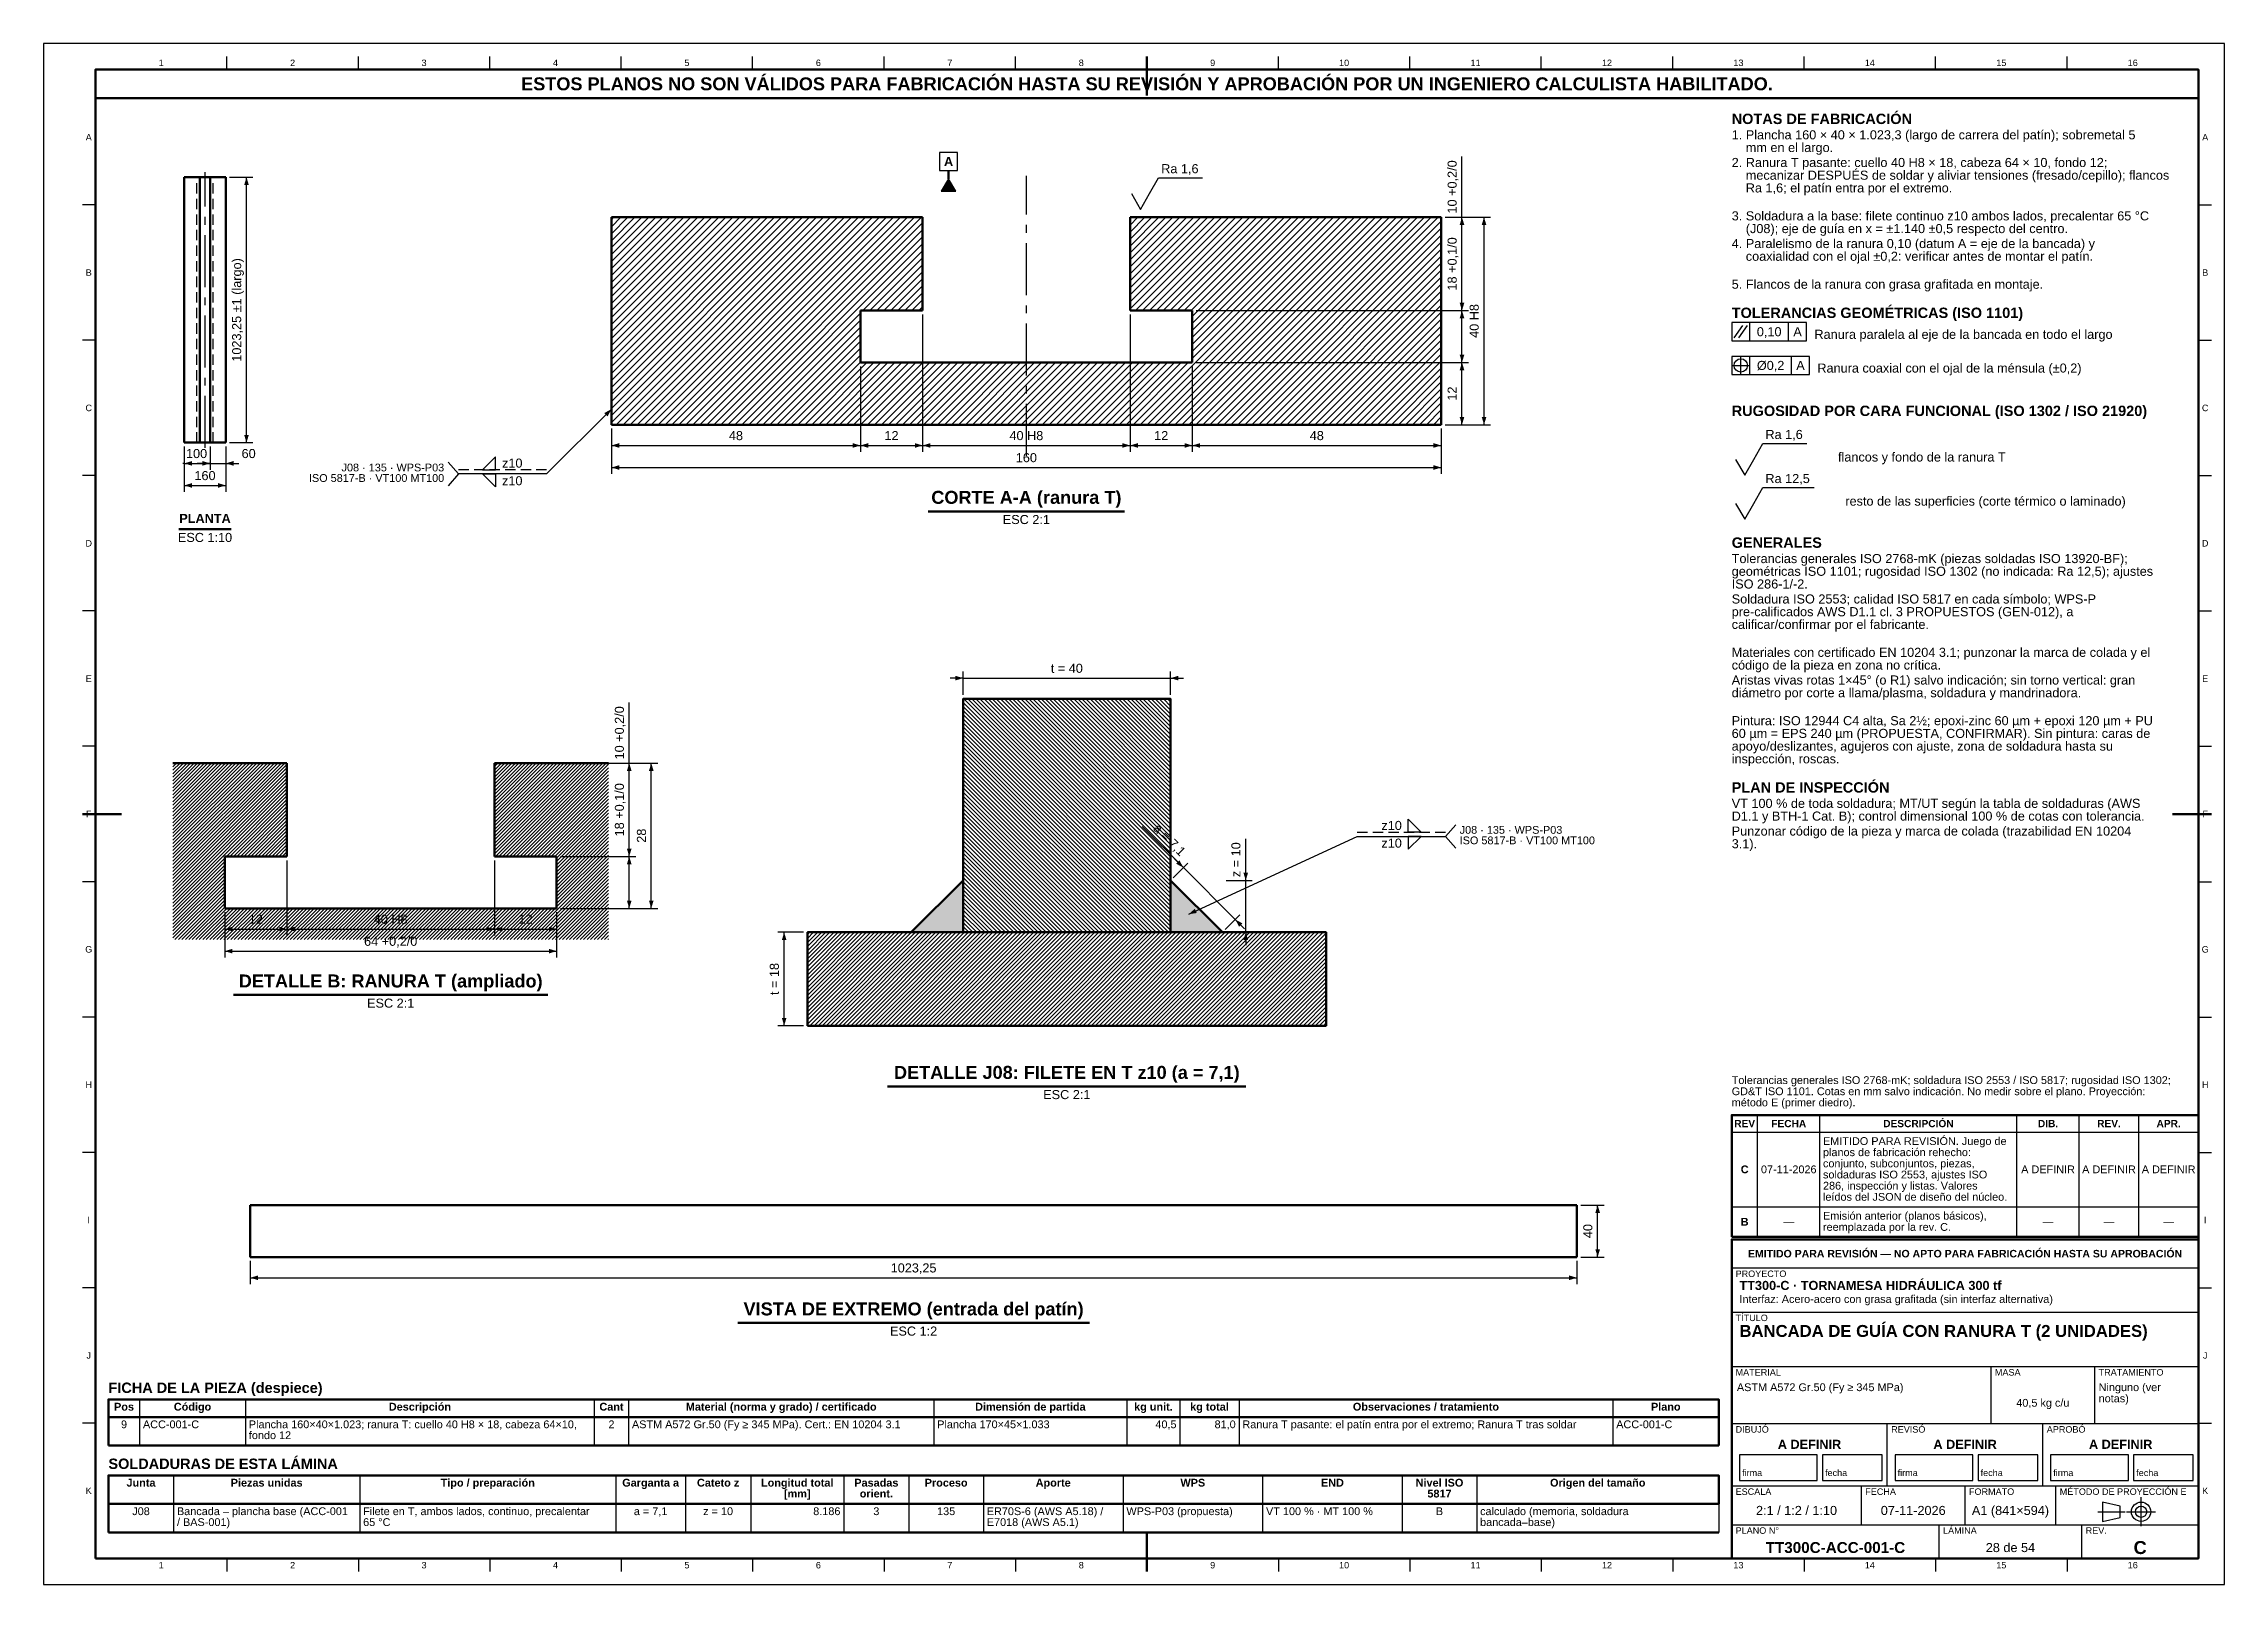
# Model space of a CAD drawing. Header units: millimetres. Extents: x 0 to 841, y 0 to 594.
import ezdxf
from ezdxf.enums import TextEntityAlignment as Align

# ---------------------------------------------------------------- set-up
doc = ezdxf.new("R2010")
doc.units = ezdxf.units.MM
doc.linetypes.add('EJE', pattern=[31, 20, -4, 3, -4])
doc.linetypes.add('OCULTO', pattern=[6, 4, -2])
for name, color, linetype, lineweight in [('ACH', 7, 'CONTINUOUS', 13), ('COTA', 7, 'CONTINUOUS', 25), ('EJE', 7, 'EJE', 25), ('FINA', 7, 'CONTINUOUS', 25), ('MARCO', 7, 'CONTINUOUS', 70), ('OCU', 7, 'OCULTO', 25), ('TXT', 7, 'CONTINUOUS', 25), ('VIS', 7, 'CONTINUOUS', 50)]:
    doc.layers.add(name, color=color, linetype=linetype, lineweight=lineweight)
doc.styles.add('STD', font='LiberationSans-Regular.ttf')
doc.styles.add('STDB', font='LiberationSans-Bold.ttf')

msp = doc.modelspace()

# ---------------------------------------------------------------- hatches: boundary and pattern name
at = {"layer": 'ACH'}
h = msp.add_hatch(color=7, dxfattribs=at)
h.dxf.hatch_style = 1
h.paths.add_polyline_path([(346.19, 537.08), (351.79, 537.08), (348.99, 541.88)])
h = msp.add_hatch(dxfattribs=at)
h.set_pattern_fill('ANSI31', scale=0.6)
h.paths.add_polyline_path([(538.99, 447.08), (218.99, 447.08), (218.99, 527.08), (338.99, 527.08), (338.99, 491.08), (314.99, 491.08), (314.99, 471.08), (442.99, 471.08), (442.99, 491.08), (418.99, 491.08), (418.99, 527.08), (538.99, 527.08)])
h = msp.add_hatch(dxfattribs=at)
h.set_pattern_fill('ANSI31', scale=0.35, angle=90)
h.paths.add_polyline_path([(354.59, 251.38), (434.59, 251.38), (434.59, 341.38), (354.59, 341.38)])
h = msp.add_hatch(dxfattribs=at)
h.set_pattern_fill('ANSI31', scale=0.3)
h.paths.add_polyline_path([(93.84, 316.63), (93.84, 280.63), (69.84, 280.63), (69.84, 260.63), (197.84, 260.63), (197.84, 280.63), (173.84, 280.63), (173.84, 316.63), (217.84, 316.63), (217.84, 248.63), (49.84, 248.63), (49.84, 316.63)])
h = msp.add_hatch(color=7, dxfattribs=at)
h.dxf.hatch_style = 1
h.paths.add_polyline_path([(354.59, 251.38), (334.59, 251.38), (354.59, 271.38)])
h = msp.add_hatch(color=7, dxfattribs=at)
h.dxf.hatch_style = 1
h.paths.add_polyline_path([(434.59, 251.38), (454.59, 251.38), (434.59, 271.38)])
h = msp.add_hatch(dxfattribs=at)
h.set_pattern_fill('ANSI31', scale=0.35)
h.paths.add_polyline_path([(294.59, 215.38), (494.59, 215.38), (494.59, 251.38), (294.59, 251.38)])

# ---------------------------------------------------------------- linework, layer by layer
at = {"layer": 'COTA'}
for p, q in [((546.99, 491.08), (546.99, 550.44)), ((71.74, 542.49), (80.74, 542.49)), ((78.24, 440.17), (78.24, 542.49)), ((540.49, 527.08), (549.49, 527.08)), ((540.49, 527.08), (557.99, 527.08)), ((546.99, 491.08), (546.99, 527.08)), ((555.49, 447.08), (555.49, 527.08)), ((338.99, 489.58), (338.99, 436.58)), ((338.99, 489.58), (338.99, 436.58)), ((418.99, 489.58), (418.99, 436.58)), ((418.99, 489.58), (418.99, 436.58)), ((444.49, 491.08), (549.49, 491.08)), ((444.49, 491.08), (549.49, 491.08)), ((546.99, 471.08), (546.99, 491.08)), ((651.9, 480.53), (655.3, 485.33)), ((653.7, 480.53), (657.1, 485.33)), ((658, 479.43), (658, 486.43)), ((672.9, 479.43), (672.9, 486.43)), ((444.49, 471.08), (549.49, 471.08)), ((444.49, 471.08), (549.49, 471.08)), ((546.99, 447.08), (546.99, 471.08)), ((654.5, 466.33), (654.5, 473.53)), ((658, 466.43), (658, 473.43)), ((674.03, 466.43), (674.03, 473.43)), ((314.99, 469.58), (314.99, 436.58)), ((314.99, 469.58), (314.99, 436.58)), ((442.99, 469.58), (442.99, 436.58)), ((442.99, 469.58), (442.99, 436.58)), ((650.9, 469.93), (658.1, 469.93)), ((218.99, 453.08), (193.99, 428.08)), ((540.49, 447.08), (549.49, 447.08)), ((540.49, 447.08), (557.99, 447.08)), ((54.24, 438.67), (54.24, 429.67)), ((54.24, 438.67), (54.24, 421.17)), ((64.24, 438.67), (64.24, 429.67)), ((64.24, 438.67), (64.24, 429.67)), ((70.24, 438.67), (70.24, 429.67)), ((70.24, 438.67), (70.24, 421.17)), ((71.74, 440.17), (80.74, 440.17)), ((218.99, 445.58), (218.99, 436.58)), ((218.99, 445.58), (218.99, 428.08)), ((218.99, 439.08), (314.99, 439.08)), ((314.99, 439.08), (338.99, 439.08)), ((338.99, 439.08), (418.99, 439.08)), ((418.99, 439.08), (442.99, 439.08)), ((442.99, 439.08), (538.99, 439.08)), ((538.99, 445.58), (538.99, 436.58)), ((538.99, 445.58), (538.99, 428.08)), ((54.24, 432.17), (53.74, 432.17)), ((54.24, 432.17), (64.24, 432.17)), ((64.24, 432.17), (59.24, 432.17)), ((64.24, 432.17), (70.24, 432.17)), ((70.24, 432.17), (75.24, 432.17)), ((159.99, 428.08), (155.99, 432.58)), ((218.99, 430.58), (538.99, 430.58)), ((54.24, 423.67), (70.24, 423.67)), ((159.99, 428.08), (155.99, 423.58)), ((193.99, 428.08), (159.99, 428.08)), ((354.59, 349.38), (349.59, 349.38)), ((354.59, 342.88), (354.59, 351.88)), ((354.59, 349.38), (434.59, 349.38)), ((434.59, 342.88), (434.59, 351.88)), ((434.59, 349.38), (439.59, 349.38)), ((225.84, 280.63), (225.84, 339.98)), ((175.34, 316.63), (228.34, 316.63)), ((175.34, 316.63), (236.84, 316.63)), ((225.84, 280.63), (225.84, 316.63)), ((234.34, 260.63), (234.34, 316.63)), ((439.54, 276.33), (423.64, 292.23)), ((441.59, 258.38), (506.59, 288.38)), ((463.59, 271.38), (463.59, 287.38)), ((506.59, 288.38), (540.59, 288.38)), ((540.59, 288.38), (544.59, 292.88)), ((540.59, 288.38), (544.59, 283.88)), ((93.84, 279.13), (93.84, 250.13)), ((93.84, 279.13), (93.84, 250.13)), ((173.84, 279.13), (173.84, 250.13)), ((173.84, 279.13), (173.84, 250.13)), ((199.34, 280.63), (228.34, 280.63)), ((199.34, 280.63), (228.34, 280.63)), ((225.84, 260.63), (225.84, 280.63)), ((435.65, 272.44), (441.31, 278.09)), ((439.54, 276.33), (436, 279.86)), ((439.54, 276.33), (459.54, 256.33)), ((456.09, 271.38), (466.09, 271.38)), ((463.59, 271.38), (463.59, 276.38)), ((463.59, 251.38), (463.59, 271.38)), ((69.84, 259.13), (69.84, 250.13)), ((69.84, 259.13), (69.84, 241.63)), ((69.84, 252.63), (93.84, 252.63)), ((93.84, 252.63), (173.84, 252.63)), ((173.84, 252.63), (197.84, 252.63)), ((197.84, 259.13), (197.84, 250.13)), ((197.84, 259.13), (197.84, 241.63)), ((199.34, 260.63), (228.34, 260.63)), ((199.34, 260.63), (236.84, 260.63)), ((455.65, 252.44), (461.31, 258.09)), ((459.54, 256.33), (463.07, 252.79)), ((69.84, 244.13), (197.84, 244.13)), ((293.09, 251.38), (283.09, 251.38)), ((285.59, 215.38), (285.59, 251.38)), ((456.09, 251.38), (466.09, 251.38)), ((463.59, 251.38), (463.59, 246.38)), ((293.09, 215.38), (283.09, 215.38)), ((592.81, 146.2), (601.81, 146.2)), ((599.31, 126.2), (599.31, 146.2)), ((592.81, 126.2), (601.81, 126.2)), ((79.69, 124.7), (79.69, 115.7)), ((79.69, 118.2), (591.31, 118.2)), ((591.31, 124.7), (591.31, 115.7))]:
    msp.add_line(p, q, dxfattribs=at)
for points in [[(345.49, 545.08), (352.49, 545.08), (352.49, 552.08), (345.49, 552.08)], [(346.19, 537.08), (351.79, 537.08), (348.99, 541.88)], [(651, 479.43), (679.9, 479.43), (679.9, 486.43), (651, 486.43)], [(651, 466.43), (681.03, 466.43), (681.03, 473.43), (651, 473.43)], [(174.29, 429.68), (174.29, 434.68), (169.29, 429.68)], [(174.29, 428.08), (174.29, 423.08), (169.29, 428.08)], [(526.29, 289.98), (526.29, 294.98), (531.29, 289.98)], [(526.29, 288.38), (526.29, 283.38), (531.29, 288.38)]]:
    msp.add_lwpolyline(points, close=True, dxfattribs=at)
for points in [[(426.49, 536.18), (429.99, 542.28), (446.98, 542.28)], [(419.49, 536.18), (422.99, 530.08), (426.49, 536.18)], [(659.5, 433.73), (663, 439.83), (679.99, 439.83)], [(652.5, 433.73), (656, 427.63), (659.5, 433.73)], [(659.5, 416.73), (663, 422.83), (682.82, 422.83)], [(652.5, 416.73), (656, 410.63), (659.5, 416.73)]]:
    msp.add_lwpolyline(points, dxfattribs=at)
msp.add_circle((654.5, 469.93), 2.6, dxfattribs=at)
for points in [[(78.24, 542.49), (77.34, 539.49), (79.14, 539.49)], [(546.99, 527.08), (546.09, 524.08), (547.89, 524.08)], [(555.49, 527.08), (554.59, 524.08), (556.39, 524.08)], [(546.99, 491.08), (547.89, 494.08), (546.09, 494.08)], [(546.99, 491.08), (546.09, 488.08), (547.89, 488.08)], [(546.99, 471.08), (547.89, 474.08), (546.09, 474.08)], [(546.99, 471.08), (546.09, 468.08), (547.89, 468.08)], [(218.99, 453.08), (216.24, 451.59), (217.51, 450.32)], [(546.99, 447.08), (547.89, 450.08), (546.09, 450.08)], [(555.49, 447.08), (556.39, 450.08), (554.59, 450.08)], [(78.24, 440.17), (79.14, 443.17), (77.34, 443.17)], [(218.99, 439.08), (221.99, 438.18), (221.99, 439.98)], [(314.99, 439.08), (311.99, 439.98), (311.99, 438.18)], [(314.99, 439.08), (317.99, 438.18), (317.99, 439.98)], [(338.99, 439.08), (335.99, 439.98), (335.99, 438.18)], [(338.99, 439.08), (341.99, 438.18), (341.99, 439.98)], [(418.99, 439.08), (415.99, 439.98), (415.99, 438.18)], [(418.99, 439.08), (421.99, 438.18), (421.99, 439.98)], [(442.99, 439.08), (439.99, 439.98), (439.99, 438.18)], [(442.99, 439.08), (445.99, 438.18), (445.99, 439.98)], [(538.99, 439.08), (535.99, 439.98), (535.99, 438.18)], [(54.24, 432.17), (57.24, 431.27), (57.24, 433.07)], [(64.24, 432.17), (61.24, 433.07), (61.24, 431.27)], [(64.24, 432.17), (61.24, 433.07), (61.24, 431.27)], [(70.24, 432.17), (73.24, 431.27), (73.24, 433.07)], [(218.99, 430.58), (221.99, 429.68), (221.99, 431.48)], [(538.99, 430.58), (535.99, 431.48), (535.99, 429.68)], [(54.24, 423.67), (57.24, 422.77), (57.24, 424.57)], [(70.24, 423.67), (67.24, 424.57), (67.24, 422.77)], [(354.59, 349.38), (351.59, 350.28), (351.59, 348.48)], [(434.59, 349.38), (437.59, 348.48), (437.59, 350.28)], [(225.84, 316.63), (224.94, 313.63), (226.74, 313.63)], [(234.34, 316.63), (233.44, 313.63), (235.24, 313.63)], [(225.84, 280.63), (226.74, 283.63), (224.94, 283.63)], [(225.84, 280.63), (224.94, 277.63), (226.74, 277.63)], [(439.54, 276.33), (438.05, 279.08), (436.78, 277.81)], [(463.59, 271.38), (464.49, 274.38), (462.69, 274.38)], [(225.84, 260.63), (226.74, 263.63), (224.94, 263.63)], [(234.34, 260.63), (235.24, 263.63), (233.44, 263.63)], [(69.84, 252.63), (72.84, 251.73), (72.84, 253.53)], [(93.84, 252.63), (90.84, 253.53), (90.84, 251.73)], [(93.84, 252.63), (96.84, 251.73), (96.84, 253.53)], [(173.84, 252.63), (170.84, 253.53), (170.84, 251.73)], [(173.84, 252.63), (176.84, 251.73), (176.84, 253.53)], [(197.84, 252.63), (194.84, 253.53), (194.84, 251.73)], [(441.59, 258.38), (444.69, 258.82), (443.94, 260.45)], [(459.54, 256.33), (461.02, 253.57), (462.3, 254.84)], [(69.84, 244.13), (72.84, 243.23), (72.84, 245.03)], [(197.84, 244.13), (194.84, 245.03), (194.84, 243.23)], [(285.59, 251.38), (284.69, 248.38), (286.49, 248.38)], [(463.59, 251.38), (462.69, 248.38), (464.49, 248.38)], [(285.59, 215.38), (286.49, 218.38), (284.69, 218.38)], [(599.31, 146.2), (598.41, 143.2), (600.21, 143.2)], [(599.31, 126.2), (600.21, 129.2), (598.41, 129.2)], [(79.69, 118.2), (82.69, 117.3), (82.69, 119.1)], [(591.31, 118.2), (588.31, 119.1), (588.31, 117.3)]]:
    msp.add_solid(points, dxfattribs=at)
at = {"layer": 'EJE'}
for p, q in [((62.24, 438.17), (62.24, 544.49)), ((378.99, 435.08), (378.99, 543.08)), ((792.14, 28), (802.68, 28)), ((803.3, 28), (814.46, 28)), ((808.88, 22.42), (808.88, 33.58))]:
    msp.add_line(p, q, dxfattribs=at)
at = {"layer": 'FINA'}
for p, q in [((70.69, 584), (70.69, 589)), ((121.38, 584), (121.38, 589)), ((172.06, 584), (172.06, 589)), ((222.75, 584), (222.75, 589)), ((273.44, 584), (273.44, 589)), ((324.12, 584), (324.12, 589)), ((374.81, 584), (374.81, 589)), ((425.5, 584), (425.5, 589)), ((476.19, 584), (476.19, 589)), ((526.88, 584), (526.88, 589)), ((577.56, 584), (577.56, 589)), ((628.25, 584), (628.25, 589)), ((678.94, 584), (678.94, 589)), ((729.62, 584), (729.62, 589)), ((780.31, 584), (780.31, 589)), ((20, 531.82), (15, 531.82)), ((831, 531.82), (836, 531.82)), ((20, 479.64), (15, 479.64)), ((831, 479.64), (836, 479.64)), ((20, 427.45), (15, 427.45)), ((831, 427.45), (836, 427.45)), ((20, 375.27), (15, 375.27)), ((831, 375.27), (836, 375.27)), ((20, 323.09), (15, 323.09)), ((831, 323.09), (836, 323.09)), ((20, 270.91), (15, 270.91)), ((831, 270.91), (836, 270.91)), ((20, 218.73), (15, 218.73)), ((831, 218.73), (836, 218.73)), ((661, 134), (661, 180.9)), ((685, 134), (685, 180.9)), ((761, 134), (761, 180.9)), ((785, 134), (785, 180.9)), ((808, 134), (808, 180.9)), ((651, 174.4), (831, 174.4)), ((20, 166.55), (15, 166.55)), ((831, 166.55), (836, 166.55)), ((651, 145.6), (831, 145.6)), ((651, 134), (831, 134)), ((651, 133), (831, 133)), ((651, 122), (831, 122)), ((20, 114.36), (15, 114.36)), ((831, 114.36), (836, 114.36)), ((651, 105), (831, 105)), ((651, 84), (831, 84)), ((751, 62), (751, 84)), ((791, 62), (791, 84)), ((37.01, 71.3), (37.01, 53.5)), ((77.85, 71.3), (77.85, 53.5)), ((212.38, 71.3), (212.38, 53.5)), ((225.59, 71.3), (225.59, 53.5)), ((343.31, 71.3), (343.31, 53.5)), ((417.78, 71.3), (417.78, 53.5)), ((438.2, 71.3), (438.2, 53.5)), ((461.02, 71.3), (461.02, 53.5)), ((605.16, 71.3), (605.16, 53.5)), ((20, 62.18), (15, 62.18)), ((25, 64.5), (646, 64.5)), ((651, 62), (831, 62)), ((711, 38), (711, 62)), ((771, 38), (771, 62)), ((831, 62.18), (836, 62.18)), ((50.13, 42), (50.13, 20)), ((121.92, 42), (121.92, 20)), ((220.63, 42), (220.63, 20)), ((247.55, 42), (247.55, 20)), ((272.68, 42), (272.68, 20)), ((308.58, 42), (308.58, 20)), ((333.71, 42), (333.71, 20)), ((362.42, 42), (362.42, 20)), ((416.27, 42), (416.27, 20)), ((470.11, 42), (470.11, 20)), ((523.95, 42), (523.95, 20)), ((552.67, 42), (552.67, 20)), ((646, 42), (646, 20)), ((651, 38), (831, 38)), ((701, 23), (701, 38)), ((741, 23), (741, 38)), ((776, 23), (776, 38)), ((25, 31), (646, 31)), ((651, 23), (831, 23)), ((731, 10), (731, 23)), ((786, 10), (786, 23)), ((70.69, 10), (70.69, 5)), ((121.38, 10), (121.38, 5)), ((172.06, 10), (172.06, 5)), ((222.75, 10), (222.75, 5)), ((273.44, 10), (273.44, 5)), ((324.12, 10), (324.12, 5)), ((374.81, 10), (374.81, 5)), ((425.5, 10), (425.5, 5)), ((476.19, 10), (476.19, 5)), ((526.88, 10), (526.88, 5)), ((577.56, 10), (577.56, 5)), ((628.25, 10), (628.25, 5)), ((678.94, 10), (678.94, 5)), ((729.62, 10), (729.62, 5)), ((780.31, 10), (780.31, 5))]:
    msp.add_line(p, q, dxfattribs=at)
for points in [[(0, 0), (841, 0), (841, 594), (0, 594)], [(654, 40), (684, 40), (684, 50), (654, 50)], [(686, 40), (709, 40), (709, 50), (686, 50)], [(714, 40), (744, 40), (744, 50), (714, 50)], [(746, 40), (769, 40), (769, 50), (746, 50)], [(774, 40), (804, 40), (804, 50), (774, 50)], [(806, 40), (829, 40), (829, 50), (806, 50)], [(794, 24.28), (800.82, 25.83), (800.82, 30.17), (794, 31.72)]]:
    msp.add_lwpolyline(points, close=True, dxfattribs=at)
for radius in [3.72, 2.17]:
    msp.add_circle((808.88, 28), radius, dxfattribs=at)
at = {"layer": 'MARCO'}
for p, q in [((425.5, 589), (425.5, 574)), ((15, 297), (30, 297)), ((836, 297), (821, 297)), ((425.5, 5), (425.5, 20))]:
    msp.add_line(p, q, dxfattribs=at)
for points in [[(20, 10), (831, 10), (831, 584), (20, 584)], [(20, 573), (831, 573), (831, 584), (20, 584)], [(651, 134), (831, 134), (831, 180.9), (651, 180.9)], [(651, 10), (831, 10), (831, 133), (651, 133)]]:
    msp.add_lwpolyline(points, close=True, dxfattribs=at)
at = {"layer": 'OCU'}
for p, q in [((193.99, 429.68), (159.99, 429.68)), ((506.59, 289.98), (540.59, 289.98))]:
    msp.add_line(p, q, dxfattribs=at)
for points in [[(54.24, 440.17), (54.24, 542.49)], [(54.24, 542.49), (70.24, 542.49)], [(59.04, 542.49), (60.24, 542.49)], [(59.04, 542.49), (60.24, 542.49)], [(59.04, 440.17), (59.04, 542.49)], [(59.04, 440.17), (59.04, 542.49)], [(60.24, 440.17), (60.24, 542.49)], [(64.24, 542.49), (65.44, 542.49)], [(64.24, 542.49), (65.44, 542.49)], [(64.24, 440.17), (64.24, 542.49)], [(65.44, 440.17), (65.44, 542.49)], [(65.44, 440.17), (65.44, 542.49)], [(70.24, 440.17), (70.24, 542.49)], [(54.24, 440.17), (70.24, 440.17)], [(59.04, 440.17), (60.24, 440.17)], [(59.04, 440.17), (60.24, 440.17)], [(64.24, 440.17), (65.44, 440.17)], [(64.24, 440.17), (65.44, 440.17)]]:
    msp.add_lwpolyline(points, dxfattribs=at)
at = {"layer": 'VIS'}
for p, q in [((348.99, 541.88), (348.99, 545.08)), ((341.11, 413.68), (416.88, 413.68)), ((52.12, 406.77), (72.37, 406.77)), ((73.28, 227.23), (194.4, 227.23)), ((325.5, 191.98), (463.68, 191.98)), ((267.66, 100.8), (403.34, 100.8)), ((25, 71.3), (25, 53.5)), ((646, 71.3), (646, 53.5)), ((25, 53.5), (646, 53.5)), ((25, 42), (25, 20)), ((25, 20), (646, 20))]:
    msp.add_line(p, q, dxfattribs=at)
for points in [[(54.24, 440.17), (54.24, 542.49)], [(54.24, 542.49), (60.24, 542.49)], [(60.24, 440.17), (60.24, 542.49)], [(60.24, 542.49), (64.24, 542.49)], [(64.24, 542.49), (70.24, 542.49)], [(64.24, 440.17), (64.24, 542.49)], [(70.24, 440.17), (70.24, 542.49)], [(218.99, 447.08), (218.99, 527.08)], [(338.99, 527.08), (218.99, 527.08)], [(338.99, 491.08), (338.99, 527.08)], [(538.99, 527.08), (418.99, 527.08)], [(418.99, 491.08), (418.99, 527.08)], [(538.99, 447.08), (538.99, 527.08)], [(314.99, 471.08), (314.99, 491.08)], [(338.99, 491.08), (314.99, 491.08)], [(442.99, 491.08), (418.99, 491.08)], [(442.99, 471.08), (442.99, 491.08)], [(442.99, 471.08), (314.99, 471.08)], [(538.99, 447.08), (218.99, 447.08)], [(54.24, 440.17), (60.24, 440.17)], [(60.24, 440.17), (64.24, 440.17)], [(64.24, 440.17), (70.24, 440.17)], [(93.84, 316.63), (49.84, 316.63)], [(93.84, 280.63), (93.84, 316.63)], [(217.84, 316.63), (173.84, 316.63)], [(173.84, 280.63), (173.84, 316.63)], [(69.84, 260.63), (69.84, 280.63)], [(93.84, 280.63), (69.84, 280.63)], [(197.84, 280.63), (173.84, 280.63)], [(197.84, 260.63), (197.84, 280.63)], [(197.84, 260.63), (69.84, 260.63)], [(79.69, 126.2), (79.69, 146.2)], [(79.69, 146.2), (591.31, 146.2)], [(591.31, 126.2), (591.31, 146.2)], [(79.69, 126.2), (591.31, 126.2)]]:
    msp.add_lwpolyline(points, dxfattribs=at)
for points in [[(354.59, 251.38), (434.59, 251.38), (434.59, 341.38), (354.59, 341.38)], [(354.59, 251.38), (334.59, 251.38), (354.59, 271.38)], [(354.59, 251.38), (334.59, 251.38), (354.59, 271.38)], [(434.59, 251.38), (454.59, 251.38), (434.59, 271.38)], [(434.59, 251.38), (454.59, 251.38), (434.59, 271.38)], [(294.59, 215.38), (494.59, 215.38), (494.59, 251.38), (294.59, 251.38)], [(25, 64.5), (646, 64.5), (646, 71.3), (25, 71.3)], [(25, 31), (646, 31), (646, 42), (25, 42)]]:
    msp.add_lwpolyline(points, close=True, dxfattribs=at)

# ---------------------------------------------------------------- texts
at = {"layer": 'TXT'}
for s, height, style, p in [('1', 2.5, 'STD', (45.34, 586.6)), ('2', 2.5, 'STD', (96.03, 586.6)), ('3', 2.5, 'STD', (146.72, 586.6)), ('ESTOS PLANOS NO SON VÁLIDOS PARA FABRICACIÓN HASTA SU REVISIÓN Y APROBACIÓN POR UN INGENIERO CALCULISTA HABILITADO.', 5, 'STDB', (425.5, 578.5)), ('4', 2.5, 'STD', (197.41, 586.6)), ('5', 2.5, 'STD', (248.09, 586.6)), ('6', 2.5, 'STD', (298.78, 586.6)), ('7', 2.5, 'STD', (349.47, 586.6)), ('8', 2.5, 'STD', (400.16, 586.6)), ('9', 2.5, 'STD', (450.84, 586.6)), ('10', 2.5, 'STD', (501.53, 586.6)), ('11', 2.5, 'STD', (552.22, 586.6)), ('12', 2.5, 'STD', (602.91, 586.6)), ('13', 2.5, 'STD', (653.59, 586.6)), ('14', 2.5, 'STD', (704.28, 586.6)), ('15', 2.5, 'STD', (754.97, 586.6)), ('16', 2.5, 'STD', (805.66, 586.6)), ('A', 2.5, 'STD', (17.4, 557.91)), ('A', 2.5, 'STD', (833.6, 557.91)), ('A', 3.5, 'STDB', (348.99, 548.58)), ('B', 2.5, 'STD', (17.4, 505.73)), ('B', 2.5, 'STD', (833.6, 505.73)), ('0,10', 3.5, 'STD', (665.45, 482.93)), ('A', 3.5, 'STD', (676.4, 482.93)), ('Ø0,2', 3.5, 'STD', (666.01, 469.93)), ('A', 3.5, 'STD', (677.53, 469.93)), ('C', 2.5, 'STD', (17.4, 453.55)), ('C', 2.5, 'STD', (833.6, 453.55)), ('D', 2.5, 'STD', (17.4, 401.36)), ('D', 2.5, 'STD', (833.6, 401.36)), ('E', 2.5, 'STD', (17.4, 349.18)), ('E', 2.5, 'STD', (833.6, 349.18)), ('F', 2.5, 'STD', (17.4, 297)), ('F', 2.5, 'STD', (833.6, 297)), ('G', 2.5, 'STD', (17.4, 244.82)), ('G', 2.5, 'STD', (833.6, 244.82)), ('H', 2.5, 'STD', (17.4, 192.64)), ('H', 2.5, 'STD', (833.6, 192.64)), ('REV', 2.8, 'STDB', (656, 177.65)), ('FECHA', 2.8, 'STDB', (673, 177.65)), ('DESCRIPCIÓN', 2.8, 'STDB', (723, 177.65)), ('DIB.', 2.8, 'STDB', (773, 177.65)), ('REV.', 2.8, 'STDB', (796.5, 177.65)), ('APR.', 2.8, 'STDB', (819.5, 177.65)), ('C', 3, 'STDB', (656, 160)), ('07-11-2026', 3, 'STD', (673, 160)), ('A DEFINIR', 3, 'STD', (773, 160)), ('A DEFINIR', 3, 'STD', (796.5, 160)), ('A DEFINIR', 3, 'STD', (819.5, 160)), ('I', 2.5, 'STD', (17.4, 140.45)), ('B', 3, 'STDB', (656, 139.8)), ('—', 3, 'STD', (673, 139.8)), ('—', 3, 'STD', (773, 139.8)), ('—', 3, 'STD', (796.5, 139.8)), ('—', 3, 'STD', (819.5, 139.8)), ('I', 2.5, 'STD', (833.6, 140.45)), ('EMITIDO PARA REVISIÓN — NO APTO PARA FABRICACIÓN HASTA SU APROBACIÓN', 2.9, 'STDB', (741, 127.5)), ('J', 2.5, 'STD', (17.4, 88.27)), ('J', 2.5, 'STD', (833.6, 88.27)), ('Pos', 3, 'STDB', (31.01, 68.5)), ('Código', 3, 'STDB', (57.43, 68.5)), ('Descripción', 3, 'STDB', (145.12, 68.5)), ('Cant', 3, 'STDB', (218.99, 68.5)), ('Material (norma y grado) / certificado', 3, 'STDB', (284.45, 68.5)), ('Dimensión de partida', 3, 'STDB', (380.54, 68.5)), ('kg unit.', 3, 'STDB', (427.99, 68.5)), ('kg total', 3, 'STDB', (449.61, 68.5)), ('Observaciones / tratamiento', 3, 'STDB', (533.09, 68.5)), ('Plano', 3, 'STDB', (625.58, 68.5)), ('40,5 kg c/u', 3, 'STD', (771, 70)), ('9', 3, 'STD', (31.01, 61.7)), ('2', 3, 'STD', (218.99, 61.7)), ('A DEFINIR', 3.5, 'STDB', (681, 54)), ('A DEFINIR', 3.5, 'STDB', (741, 54)), ('A DEFINIR', 3.5, 'STDB', (801, 54)), ('K', 2.5, 'STD', (17.4, 36.09)), ('Junta', 3, 'STDB', (37.56, 39.2)), ('Piezas unidas', 3, 'STDB', (86.02, 39.2)), ('Tipo / preparación', 3, 'STDB', (171.28, 39.2)), ('Garganta a', 3, 'STDB', (234.09, 39.2)), ('Cateto z', 3, 'STDB', (260.12, 39.2)), ('Longitud total', 3, 'STDB', (290.63, 39.2)), ('[mm]', 3, 'STDB', (290.63, 35)), ('Pasadas', 3, 'STDB', (321.14, 39.2)), ('orient.', 3, 'STDB', (321.14, 35)), ('Proceso', 3, 'STDB', (348.06, 39.2)), ('Aporte', 3, 'STDB', (389.34, 39.2)), ('WPS', 3, 'STDB', (443.19, 39.2)), ('END', 3, 'STDB', (497.03, 39.2)), ('Nivel ISO', 3, 'STDB', (538.31, 39.2)), ('5817', 3, 'STDB', (538.31, 35)), ('Origen del tamaño', 3, 'STDB', (599.34, 39.2)), ('K', 2.5, 'STD', (833.6, 36.09)), ('J08', 3, 'STD', (37.56, 28.2)), ('a = 7,1', 3, 'STD', (234.09, 28.2)), ('z = 10', 3, 'STD', (260.12, 28.2)), ('3', 3, 'STD', (321.14, 28.2)), ('135', 3, 'STD', (348.06, 28.2)), ('B', 3, 'STD', (538.31, 28.2)), ('2:1 / 1:2 / 1:10', 3.5, 'STD', (676, 28.5)), ('07-11-2026', 3.5, 'STD', (721, 28.5)), ('A1 (841×594)', 3.5, 'STD', (758.5, 28.5)), ('1', 2.5, 'STD', (45.34, 7.4)), ('2', 2.5, 'STD', (96.03, 7.4)), ('3', 2.5, 'STD', (146.72, 7.4)), ('4', 2.5, 'STD', (197.41, 7.4)), ('5', 2.5, 'STD', (248.09, 7.4)), ('6', 2.5, 'STD', (298.78, 7.4)), ('7', 2.5, 'STD', (349.47, 7.4)), ('8', 2.5, 'STD', (400.16, 7.4)), ('9', 2.5, 'STD', (450.84, 7.4)), ('10', 2.5, 'STD', (501.53, 7.4)), ('11', 2.5, 'STD', (552.22, 7.4)), ('12', 2.5, 'STD', (602.91, 7.4)), ('13', 2.5, 'STD', (653.59, 7.4)), ('TT300C-ACC-001-C', 4.2, 'STDB', (691, 14.2)), ('14', 2.5, 'STD', (704.28, 7.4)), ('28 de 54', 3.5, 'STD', (758.5, 14.2)), ('15', 2.5, 'STD', (754.97, 7.4)), ('16', 2.5, 'STD', (805.66, 7.4)), ('C', 5, 'STDB', (808.5, 14.2))]:
    msp.add_text(s, height=height, dxfattribs=dict(at, style=style)).set_placement(p, align=Align.MIDDLE_CENTER)
for s, height, style, p in [('NOTAS DE FABRICACIÓN', 4, 'STDB', (651, 567)), ('1. Plancha 160 × 40 × 1.023,3 (largo de carrera del patín); sobremetal 5', 3.5, 'STD', (651, 560.6)), ('    mm en el largo.', 3.5, 'STD', (651, 555.7)), ('2. Ranura T pasante: cuello 40 H8 × 18, cabeza 64 × 10, fondo 12;', 3.5, 'STD', (651, 549.93)), ('    mecanizar DESPUÉS de soldar y aliviar tensiones (fresado/cepillo); flancos', 3.5, 'STD', (651, 545.03)), ('    Ra 1,6; el patín entra por el extremo.', 3.5, 'STD', (651, 540.13)), ('3. Soldadura a la base: filete continuo z10 ambos lados, precalentar 65 °C', 3.5, 'STD', (651, 529.35)), ('    (J08); eje de guía en x = ±1.140 ±0,5 respecto del centro.', 3.5, 'STD', (651, 524.45)), ('4. Paralelismo de la ranura 0,10 (datum A = eje de la bancada) y', 3.5, 'STD', (651, 518.68)), ('    coaxialidad con el ojal ±0,2: verificar antes de montar el patín.', 3.5, 'STD', (651, 513.78)), ('5. Flancos de la ranura con grasa grafitada en montaje.', 3.5, 'STD', (651, 503)), ('TOLERANCIAS GEOMÉTRICAS (ISO 1101)', 4, 'STDB', (651, 492.23)), ('RUGOSIDAD POR CARA FUNCIONAL (ISO 1302 / ISO 21920)', 4, 'STDB', (651, 454.43)), ('GENERALES', 4, 'STDB', (651, 403.63)), ('Tolerancias generales ISO 2768-mK (piezas soldadas ISO 13920-BF);', 3.5, 'STD', (651, 397.23)), ('geométricas ISO 1101; rugosidad ISO 1302 (no indicada: Ra 12,5); ajustes', 3.5, 'STD', (651, 392.33)), ('ISO 286-1/-2.', 3.5, 'STD', (651, 387.43)), ('Soldadura ISO 2553; calidad ISO 5817 en cada símbolo; WPS-P', 3.5, 'STD', (651, 381.65)), ('calificar/confirmar por el fabricante.', 3.5, 'STD', (651, 371.85)), ('pre-calificados AWS D1.1 cl. 3 PROPUESTOS (GEN-012), a', 3.5, 'STD', (651, 376.75)), ('código de la pieza en zona no crítica.', 3.5, 'STD', (651, 356.18)), ('Materiales con certificado EN 10204 3.1; punzonar la marca de colada y el', 3.5, 'STD', (651, 361.08)), ('Aristas vivas rotas 1×45° (o R1) salvo indicación; sin torno vertical: gran', 3.5, 'STD', (651, 350.4)), ('diámetro por corte a llama/plasma, soldadura y mandrinadora.', 3.5, 'STD', (651, 345.5)), ('60 µm = EPS 240 µm (PROPUESTA, CONFIRMAR). Sin pintura: caras de', 3.5, 'STD', (651, 329.83)), ('Pintura: ISO 12944 C4 alta, Sa 2½; epoxi-zinc 60 µm + epoxi 120 µm + PU', 3.5, 'STD', (651, 334.73)), ('apoyo/deslizantes, agujeros con ajuste, zona de soldadura hasta su', 3.5, 'STD', (651, 324.93)), ('inspección, roscas.', 3.5, 'STD', (651, 320.03)), ('VT 100 % de toda soldadura; MT/UT según la tabla de soldaduras (AWS', 3.5, 'STD', (651, 302.85)), ('PLAN DE INSPECCIÓN', 4, 'STDB', (651, 309.25)), ('D1.1 y BTH-1 Cat. B); control dimensional 100 % de cotas con tolerancia.', 3.5, 'STD', (651, 297.95)), ('J08 · 135 · WPS-P03', 3, 'STD', (546.09, 292.38)), ('ISO 5817-B · VT100 MT100', 3, 'STD', (546.09, 288.33)), ('3.1).', 3.5, 'STD', (651, 287.28)), ('Punzonar código de la pieza y marca de colada (trazabilidad EN 10204', 3.5, 'STD', (651, 292.18)), ('planos de fabricación rehecho:', 3, 'STD', (686.2, 168.1)), ('EMITIDO PARA REVISIÓN. Juego de', 3, 'STD', (686.2, 172.4)), ('conjunto, subconjuntos, piezas,', 3, 'STD', (686.2, 163.8)), ('soldaduras ISO 2553, ajustes ISO', 3, 'STD', (686.2, 159.5)), ('286, inspección y listas. Valores', 3, 'STD', (686.2, 155.2)), ('leídos del JSON de diseño del núcleo.', 3, 'STD', (686.2, 150.9)), ('Emisión anterior (planos básicos),', 3, 'STD', (686.2, 143.6)), ('reemplazada por la rev. C.', 3, 'STD', (686.2, 139.3)), ('PROYECTO', 2.5, 'STD', (652.5, 121)), ('TT300-C · TORNAMESA HIDRÁULICA 300 tf', 3.5, 'STDB', (654, 117)), ('Interfaz: Acero-acero con grasa grafitada (sin interfaz alternativa)', 3, 'STD', (654, 111.5)), ('TÍTULO', 2.5, 'STD', (652.5, 104)), ('BANCADA DE GUÍA CON RANURA T (2 UNIDADES)', 4.6, 'STDB', (654, 100)), ('FICHA DE LA PIEZA (despiece)', 4, 'STDB', (25, 77.8)), ('MATERIAL', 2.5, 'STD', (652.5, 83)), ('ASTM A572 Gr.50 (Fy ≥ 345 MPa)', 3, 'STD', (653, 77.5)), ('MASA', 2.5, 'STD', (752.5, 83)), ('TRATAMIENTO', 2.5, 'STD', (792.5, 83)), ('Ninguno (ver', 3, 'STD', (792.5, 77.5)), ('notas)', 3, 'STD', (792.5, 73.2)), ('DIBUJÓ', 2.5, 'STD', (652.5, 61)), ('REVISÓ', 2.5, 'STD', (712.5, 61)), ('APROBÓ', 2.5, 'STD', (772.5, 61)), ('SOLDADURAS DE ESTA LÁMINA', 4, 'STDB', (25, 48.5)), ('ESCALA', 2.5, 'STD', (652.5, 37)), ('FECHA', 2.5, 'STD', (702.5, 37)), ('FORMATO', 2.5, 'STD', (742.5, 37)), ('MÉTODO DE PROYECCIÓN E', 2.5, 'STD', (777.5, 37)), ('PLANO N°', 2.5, 'STD', (652.5, 22)), ('LÁMINA', 2.5, 'STD', (732.5, 22)), ('REV.', 2.5, 'STD', (787.5, 22))]:
    msp.add_text(s, height=height, dxfattribs=dict(at, style=style)).set_placement(p, align=Align.TOP_LEFT)
at = {"layer": 'TXT', "style": 'STD'}
for s, height, p in [('Ra 1,6', 3.5, (430.99, 542.98)), ('Ra 1,6', 3.5, (664, 440.53)), ('Ra 12,5', 3.5, (664, 423.53)), ('Tolerancias generales ISO 2768-mK; soldadura ISO 2553 / ISO 5817; rugosidad ISO 1302;', 3, (651, 192)), ('GD&T ISO 1101. Cotas en mm salvo indicación. No medir sobre el plano. Proyección:', 3, (651, 187.7)), ('método E (primer diedro).', 3, (651, 183.4)), ('firma', 2.5, (655, 41)), ('fecha', 2.5, (687, 41)), ('firma', 2.5, (715, 41)), ('fecha', 2.5, (747, 41)), ('firma', 2.5, (775, 41)), ('fecha', 2.5, (807, 41))]:
    msp.add_text(s, height=height, dxfattribs=at).set_placement(p, align=Align.BOTTOM_LEFT)
for s, rotation, p in [('10 +0,2/0', 90, (545.99, 538.76)), ('18 +0,1/0', 90, (545.99, 509.08)), ('1023,25 ±1 (largo)', 90, (77.24, 491.33)), ('40 H8', 90, (554.49, 487.08)), ('12', 90, (545.99, 459.08)), ('10 +0,2/0', 90, (224.84, 328.3)), ('18 +0,1/0', 90, (224.84, 298.63)), ('28', 90, (233.34, 288.63)), ('a = 7,1', -45, (432.22, 285.06)), ('z = 10', 90, (462.59, 279.38)), ('t = 18', 90, (284.59, 233.38)), ('40', 90, (598.31, 136.2))]:
    msp.add_text(s, height=3.5, rotation=rotation, dxfattribs=at).set_placement(p, align=Align.BOTTOM_CENTER)
for s, height, p in [('Ranura paralela al eje de la bancada en todo el largo', 3.5, (682.9, 481.93)), ('Ranura coaxial con el ojal de la ménsula (±0,2)', 3.5, (684.03, 468.93)), ('z10', 3.5, (176.79, 432.28)), ('flancos y fondo de la ranura T', 3.5, (691.99, 434.63)), ('z10', 3.5, (176.79, 425.48)), ('resto de las superficies (corte térmico o laminado)', 3.5, (694.82, 417.63)), ('ACC-001-C', 3, (38.31, 61.7)), ('fondo 12', 3, (79.15, 57.5)), ('Plancha 160×40×1.023; ranura T: cuello 40 H8 × 18, cabeza 64×10,', 3, (79.15, 61.7)), ('ASTM A572 Gr.50 (Fy ≥ 345 MPa). Cert.: EN 10204 3.1', 3, (226.89, 61.7)), ('Plancha 170×45×1.033', 3, (344.61, 61.7)), ('Ranura T pasante: el patín entra por el extremo; Ranura T tras soldar', 3, (462.32, 61.7)), ('ACC-001-C', 3, (606.46, 61.7)), ('/ BAS-001)', 3, (51.43, 24)), ('Bancada – plancha base (ACC-001', 3, (51.43, 28.2)), ('65 °C', 3, (123.22, 24)), ('Filete en T, ambos lados, continuo, precalentar', 3, (123.22, 28.2)), ('ER70S-6 (AWS A5.18) /', 3, (363.72, 28.2)), ('E7018 (AWS A5.1)', 3, (363.72, 24)), ('WPS-P03 (propuesta)', 3, (417.57, 28.2)), ('VT 100 % · MT 100 %', 3, (471.41, 28.2)), ('calculado (memoria, soldadura', 3, (553.97, 28.2)), ('bancada–base)', 3, (553.97, 24))]:
    msp.add_text(s, height=height, dxfattribs=at).set_placement(p, align=Align.MIDDLE_LEFT)
at = {"layer": 'TXT'}
for s, height, style, p in [('100', 3.5, 'STD', (58.99, 433.17)), ('60', 3.5, 'STD', (79.07, 433.17)), ('48', 3.5, 'STD', (266.99, 440.08)), ('12', 3.5, 'STD', (326.99, 440.08)), ('40 H8', 3.5, 'STD', (378.99, 440.08)), ('12', 3.5, 'STD', (430.99, 440.08)), ('48', 3.5, 'STD', (490.99, 440.08)), ('160', 3.5, 'STD', (62.24, 424.67)), ('160', 3.5, 'STD', (378.99, 431.58)), ('CORTE A-A (ranura T)', 5, 'STDB', (378.99, 415.08)), ('PLANTA', 3.5, 'STDB', (62.24, 408.17)), ('t = 40', 3.5, 'STD', (394.59, 350.38)), ('12', 3.5, 'STD', (81.84, 253.63)), ('40 H8', 3.5, 'STD', (133.84, 253.63)), ('12', 3.5, 'STD', (185.84, 253.63)), ('64 +0,2/0', 3.5, 'STD', (133.84, 245.13)), ('DETALLE B: RANURA T (ampliado)', 5, 'STDB', (133.84, 228.63)), ('DETALLE J08: FILETE EN T z10 (a = 7,1)', 5, 'STDB', (394.59, 193.38)), ('1023,25', 3.5, 'STD', (335.5, 119.2)), ('VISTA DE EXTREMO (entrada del patín)', 5, 'STDB', (335.5, 102.2))]:
    msp.add_text(s, height=height, dxfattribs=dict(at, style=style)).set_placement(p, align=Align.BOTTOM_CENTER)
at = {"layer": 'TXT', "style": 'STD'}
for s, p in [('J08 · 135 · WPS-P03', (154.49, 432.08)), ('ISO 5817-B · VT100 MT100', (154.49, 428.03))]:
    msp.add_text(s, height=3, dxfattribs=at).set_placement(p, align=Align.TOP_RIGHT)
for s, p in [('ESC 2:1', (378.99, 412.28)), ('ESC 1:10', (62.24, 405.37)), ('ESC 2:1', (133.84, 225.83)), ('ESC 2:1', (394.59, 190.58)), ('ESC 1:2', (335.5, 99.4))]:
    msp.add_text(s, height=3.5, dxfattribs=at).set_placement(p, align=Align.TOP_CENTER)
for s, height, p in [('z10', 3.5, (523.79, 292.58)), ('z10', 3.5, (523.79, 285.78)), ('40,5', 3, (436.9, 61.7)), ('81,0', 3, (459.72, 61.7)), ('8.186', 3, (307.28, 28.2))]:
    msp.add_text(s, height=height, dxfattribs=at).set_placement(p, align=Align.MIDDLE_RIGHT)

doc.saveas('drawing.dxf')
